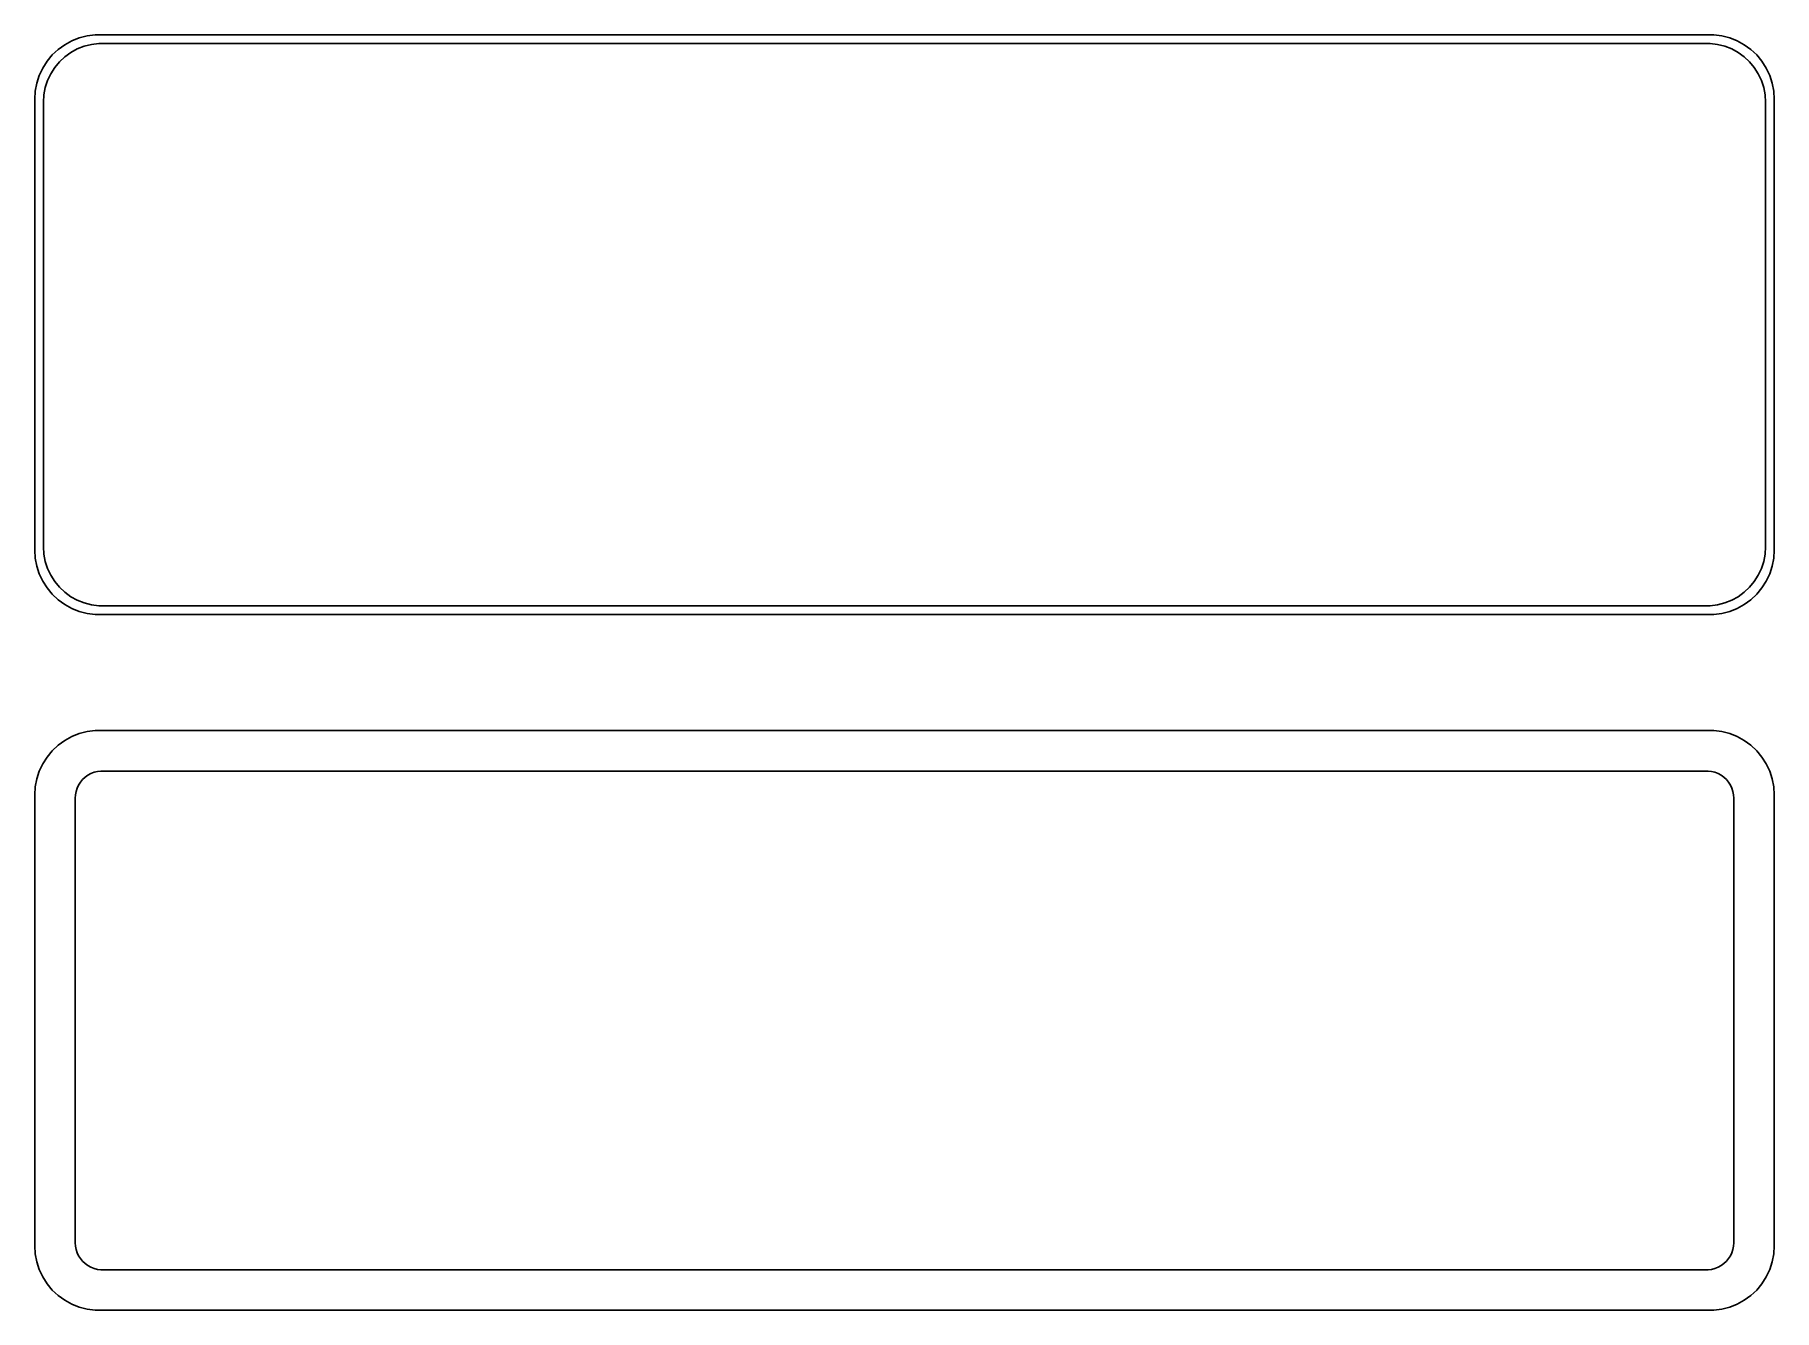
# Model space of a CAD drawing. Header units: metres. Extents: x -68 to 68, y 86 to 184.
import ezdxf

# ---------------------------------------------------------------- set-up
doc = ezdxf.new("R2010")
doc.units = ezdxf.units.M

msp = doc.modelspace()

# ---------------------------------------------------------------- linework, layer by layer
for p, q in [((-65.1791, 183.722), (-65.6871, 183.353)), ((-64.6289, 184.024), (-65.1791, 183.722)), ((-64.0451, 184.255), (-64.6289, 184.024)), ((-64.1994, 183.393), (-63.6648, 183.604)), ((-63.4369, 184.411), (-64.0451, 184.255)), ((-63.6648, 183.604), (-63.1079, 183.747)), ((-62.8139, 184.49), (-63.4369, 184.411)), ((-63.1079, 183.747), (-62.5375, 183.819)), ((62.8139, 184.49), (-62.8139, 184.49)), ((-62.5375, 183.819), (62.5375, 183.819)), ((62.5375, 183.819), (63.1079, 183.747)), ((63.4369, 184.411), (62.8139, 184.49)), ((63.1079, 183.747), (63.6648, 183.604)), ((64.0451, 184.255), (63.4369, 184.411)), ((63.6648, 183.604), (64.1994, 183.393)), ((64.6289, 184.024), (64.0451, 184.255)), ((65.1791, 183.722), (64.6289, 184.024)), ((65.6871, 183.353), (65.1791, 183.722)), ((-66.5451, 182.439), (-66.8815, 181.909)), ((-66.1448, 182.923), (-66.5451, 182.439)), ((-65.6871, 183.353), (-66.1448, 182.923)), ((-65.954, 181.941), (-65.5875, 182.384)), ((-65.5875, 182.384), (-65.1684, 182.778)), ((-65.1684, 182.778), (-64.7032, 183.116)), ((-64.7032, 183.116), (-64.1994, 183.393)), ((64.1994, 183.393), (64.7032, 183.116)), ((64.7032, 183.116), (65.1684, 182.778)), ((65.1684, 182.778), (65.5875, 182.384)), ((65.5875, 182.384), (65.954, 181.941)), ((66.1448, 182.923), (65.6871, 183.353)), ((66.5451, 182.439), (66.1448, 182.923)), ((66.8815, 181.909), (66.5451, 182.439)), ((-67.1489, 181.341), (-67.3429, 180.743)), ((-66.8815, 181.909), (-67.1489, 181.341)), ((-66.6846, 180.389), (-66.5069, 180.935)), ((-66.5069, 180.935), (-66.2621, 181.456)), ((-66.2621, 181.456), (-65.954, 181.941)), ((65.954, 181.941), (66.2621, 181.456)), ((66.2621, 181.456), (66.5069, 180.935)), ((66.5069, 180.935), (66.6846, 180.389)), ((67.1489, 181.341), (66.8815, 181.909)), ((67.3429, 180.743), (67.1489, 181.341)), ((-67.4606, 180.127), (-67.5, 179.5)), ((-67.3429, 180.743), (-67.4606, 180.127)), ((-66.8284, 179.25), (-66.7923, 179.824)), ((-66.7923, 179.824), (-66.6846, 180.389)), ((66.6846, 180.389), (66.7923, 179.824)), ((66.7923, 179.824), (66.8284, 179.25)), ((67.4606, 180.127), (67.3429, 180.743)), ((67.5, 179.5), (67.4606, 180.127)), ((-67.5, 179.5), (-67.5, 144.5)), ((-66.8284, 144.75), (-66.8284, 179.25)), ((66.8284, 179.25), (66.8284, 144.75)), ((67.5, 144.5), (67.5, 179.5)), ((-67.5, 144.5), (-67.4606, 143.873)), ((-66.7923, 144.176), (-66.8284, 144.75)), ((66.8284, 144.75), (66.7923, 144.176)), ((67.4606, 143.873), (67.5, 144.5)), ((-67.4606, 143.873), (-67.3429, 143.257)), ((-67.3429, 143.257), (-67.1489, 142.659)), ((-66.6846, 143.611), (-66.7923, 144.176)), ((-66.5069, 143.065), (-66.6846, 143.611)), ((66.6846, 143.611), (66.5069, 143.065)), ((66.7923, 144.176), (66.6846, 143.611)), ((67.1489, 142.659), (67.3429, 143.257)), ((67.3429, 143.257), (67.4606, 143.873)), ((-67.1489, 142.659), (-66.8815, 142.091)), ((-66.8815, 142.091), (-66.5451, 141.561)), ((-66.2621, 142.544), (-66.5069, 143.065)), ((-65.954, 142.059), (-66.2621, 142.544)), ((-65.5875, 141.616), (-65.954, 142.059)), ((65.954, 142.059), (65.5875, 141.616)), ((66.2621, 142.544), (65.954, 142.059)), ((66.5069, 143.065), (66.2621, 142.544)), ((66.5451, 141.561), (66.8815, 142.091)), ((66.8815, 142.091), (67.1489, 142.659)), ((-66.5451, 141.561), (-66.1448, 141.077)), ((-66.1448, 141.077), (-65.6871, 140.647)), ((-65.6871, 140.647), (-65.1791, 140.278)), ((-65.1684, 141.222), (-65.5875, 141.616)), ((-64.7032, 140.884), (-65.1684, 141.222)), ((-64.1994, 140.607), (-64.7032, 140.884)), ((-63.6648, 140.396), (-64.1994, 140.607)), ((64.1994, 140.607), (63.6648, 140.396)), ((64.7032, 140.884), (64.1994, 140.607)), ((65.1684, 141.222), (64.7032, 140.884)), ((65.5875, 141.616), (65.1684, 141.222)), ((65.1791, 140.278), (65.6871, 140.647)), ((65.6871, 140.647), (66.1448, 141.077)), ((66.1448, 141.077), (66.5451, 141.561)), ((-65.1791, 140.278), (-64.6289, 139.976)), ((-64.6289, 139.976), (-64.0451, 139.745)), ((-64.0451, 139.745), (-63.4369, 139.589)), ((-63.1079, 140.253), (-63.6648, 140.396)), ((-63.4369, 139.589), (-62.8139, 139.51)), ((-62.5375, 140.181), (-63.1079, 140.253)), ((-62.8139, 139.51), (62.8139, 139.51)), ((62.5375, 140.181), (-62.5375, 140.181)), ((63.1079, 140.253), (62.5375, 140.181)), ((62.8139, 139.51), (63.4369, 139.589)), ((63.6648, 140.396), (63.1079, 140.253)), ((63.4369, 139.589), (64.0451, 139.745)), ((64.0451, 139.745), (64.6289, 139.976)), ((64.6289, 139.976), (65.1791, 140.278)), ((-65.1791, 129.722), (-65.6871, 129.353)), ((-64.6289, 130.024), (-65.1791, 129.722)), ((-64.0451, 130.255), (-64.6289, 130.024)), ((-63.4369, 130.411), (-64.0451, 130.255)), ((-62.8139, 130.49), (-63.4369, 130.411)), ((62.8139, 130.49), (-62.8139, 130.49)), ((63.4369, 130.411), (62.8139, 130.49)), ((64.0451, 130.255), (63.4369, 130.411)), ((64.6289, 130.024), (64.0451, 130.255)), ((65.1791, 129.722), (64.6289, 130.024)), ((65.6871, 129.353), (65.1791, 129.722)), ((-66.5451, 128.439), (-66.8815, 127.909)), ((-66.1448, 128.923), (-66.5451, 128.439)), ((-65.6871, 129.353), (-66.1448, 128.923)), ((66.1448, 128.923), (65.6871, 129.353)), ((66.5451, 128.439), (66.1448, 128.923)), ((66.8815, 127.909), (66.5451, 128.439)), ((-67.1489, 127.341), (-67.3429, 126.743)), ((-66.8815, 127.909), (-67.1489, 127.341)), ((-63.5947, 126.875), (-63.3804, 127.031)), ((-63.3804, 127.031), (-63.1482, 127.159)), ((-63.1482, 127.159), (-62.9019, 127.256)), ((-62.9019, 127.256), (-62.6453, 127.322)), ((-62.6453, 127.322), (-62.3825, 127.355)), ((-62.3825, 127.355), (62.3825, 127.355)), ((62.3825, 127.355), (62.6453, 127.322)), ((62.6453, 127.322), (62.9019, 127.256)), ((62.9019, 127.256), (63.1482, 127.159)), ((63.1482, 127.159), (63.3804, 127.031)), ((63.3804, 127.031), (63.5947, 126.875)), ((67.1489, 127.341), (66.8815, 127.909)), ((67.3429, 126.743), (67.1489, 127.341)), ((-67.4606, 126.127), (-67.5, 125.5)), ((-67.3429, 126.743), (-67.4606, 126.127)), ((-64.343, 125.514), (-64.2934, 125.775)), ((-64.2934, 125.775), (-64.2115, 126.027)), ((-64.2115, 126.027), (-64.0987, 126.266)), ((-64.0987, 126.266), (-63.9567, 126.49)), ((-63.9567, 126.49), (-63.7879, 126.694)), ((-63.7879, 126.694), (-63.5947, 126.875)), ((63.5947, 126.875), (63.7879, 126.694)), ((63.7879, 126.694), (63.9567, 126.49)), ((63.9567, 126.49), (64.0987, 126.266)), ((64.0987, 126.266), (64.2115, 126.027)), ((64.2115, 126.027), (64.2934, 125.775)), ((64.2934, 125.775), (64.343, 125.514)), ((67.4606, 126.127), (67.3429, 126.743)), ((67.5, 125.5), (67.4606, 126.127)), ((-67.5, 125.5), (-67.5, 90.5)), ((-64.3596, 125.25), (-64.343, 125.514)), ((-64.3596, 90.75), (-64.3596, 125.25)), ((64.343, 125.514), (64.3596, 125.25)), ((64.3596, 125.25), (64.3596, 90.75)), ((67.5, 90.5), (67.5, 125.5)), ((-67.5, 90.5), (-67.4606, 89.8733)), ((-64.343, 90.4856), (-64.3596, 90.75)), ((-64.2934, 90.2254), (-64.343, 90.4856)), ((64.343, 90.4856), (64.2934, 90.2254)), ((64.3596, 90.75), (64.343, 90.4856)), ((67.4606, 89.8733), (67.5, 90.5)), ((-67.4606, 89.8733), (-67.3429, 89.2566)), ((-67.3429, 89.2566), (-67.1489, 88.6594)), ((-64.2115, 89.9734), (-64.2934, 90.2254)), ((-64.0987, 89.7337), (-64.2115, 89.9734)), ((-63.9567, 89.51), (-64.0987, 89.7337)), ((-63.7879, 89.3059), (-63.9567, 89.51)), ((-63.5947, 89.1245), (-63.7879, 89.3059)), ((-63.3804, 88.9688), (-63.5947, 89.1245)), ((63.5947, 89.1245), (63.3804, 88.9688)), ((63.7879, 89.3059), (63.5947, 89.1245)), ((63.9567, 89.51), (63.7879, 89.3059)), ((64.0987, 89.7337), (63.9567, 89.51)), ((64.2115, 89.9734), (64.0987, 89.7337)), ((64.2934, 90.2254), (64.2115, 89.9734)), ((67.1489, 88.6594), (67.3429, 89.2566)), ((67.3429, 89.2566), (67.4606, 89.8733)), ((-67.1489, 88.6594), (-66.8815, 88.0912)), ((-66.8815, 88.0912), (-66.5451, 87.5611)), ((-63.1482, 88.8412), (-63.3804, 88.9688)), ((-62.9019, 88.7436), (-63.1482, 88.8412)), ((-62.6453, 88.6777), (-62.9019, 88.7436)), ((-62.3825, 88.6445), (-62.6453, 88.6777)), ((62.3825, 88.6445), (-62.3825, 88.6445)), ((62.6453, 88.6777), (62.3825, 88.6445)), ((62.9019, 88.7436), (62.6453, 88.6777)), ((63.1482, 88.8412), (62.9019, 88.7436)), ((63.3804, 88.9688), (63.1482, 88.8412)), ((66.5451, 87.5611), (66.8815, 88.0912)), ((66.8815, 88.0912), (67.1489, 88.6594)), ((-66.5451, 87.5611), (-66.1448, 87.0773)), ((-66.1448, 87.0773), (-65.6871, 86.6474)), ((-65.6871, 86.6474), (-65.1791, 86.2784)), ((65.1791, 86.2784), (65.6871, 86.6474)), ((65.6871, 86.6474), (66.1448, 87.0773)), ((66.1448, 87.0773), (66.5451, 87.5611)), ((-65.1791, 86.2784), (-64.6289, 85.9759)), ((-64.6289, 85.9759), (-64.0451, 85.7447)), ((-64.0451, 85.7447), (-63.4369, 85.5886)), ((-63.4369, 85.5886), (-62.8139, 85.5099)), ((-62.8139, 85.5099), (62.8139, 85.5099)), ((62.8139, 85.5099), (63.4369, 85.5886)), ((63.4369, 85.5886), (64.0451, 85.7447)), ((64.0451, 85.7447), (64.6289, 85.9759)), ((64.6289, 85.9759), (65.1791, 86.2784))]:
    msp.add_line(p, q)

doc.saveas('drawing.dxf')
